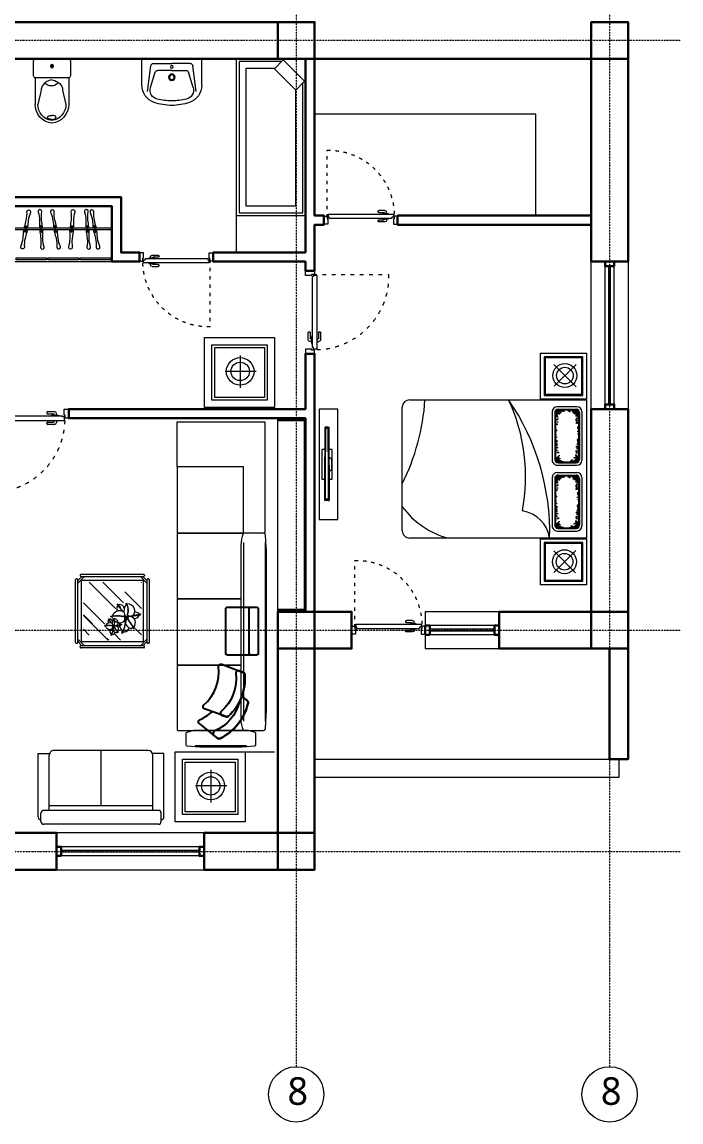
# Model space of a CAD drawing. Header units: millimetres. Extents: x 220309 to 250673, y 235861 to 255830.
# Drawn here: x 243524 to 250673, y 235861 to 247798 of the extents above; entities that cross this region are included whole.
import ezdxf
from ezdxf.enums import TextEntityAlignment as Align

# ---------------------------------------------------------------- set-up
doc = ezdxf.new("R2010")
doc.units = ezdxf.units.MM
doc.linetypes.add('ACAD_ISO03W100', pattern=[30, 12, -18])
doc.linetypes.add('DASHDOTX2', pattern=[2, 1, -0.5, 0, -0.5])
for name, color, linetype, lineweight in [('Axes', 40, 'DASHDOTX2', 9), ('Balcony', 7, 'Continuous', 40), ('Door', 59, 'Continuous', 9), ('furniture', 46, 'Continuous', 9), ('Line', 7, 'Continuous', 9), ('Profile', 4, 'Continuous', 15), ('Wall', 5, 'Continuous', 30), ('WC', 123, 'Continuous', 9), ('winows', 4, 'Continuous', 18)]:
    doc.layers.add(name, color=color, linetype=linetype, lineweight=lineweight)
doc.layers.add('pillow', color=250, linetype='Continuous')
doc.styles.add('DIM_FONT', font='SIMPLEX', dxfattribs={"width": 0.8})
doc.styles.add('Standard 1', font='segoeuil.ttf')
pattern_1 = [(322.5, (57293.257, -2899.04), (-1.126233, -34.448923), [0, -27.175481, 0, -30.39363, 0, -29.052734]), (352.5, (57293.257, -2899.04), (31.64114, -50.456037), [0, -14.660457, 0, -24.49369, 0, -9.386268]), (32.5, (57271.266, -2899.04), (55.676515, -0.101176), [0, -8.939303, 0, -32.18149, 0, -42.014724]), (42.5, (57271.266, -2899.04), (53.745352, -15.691615), [0, -4.469651, 0, -21.096755, 0, -24.136118])]
pattern_2 = [(322.5, (58008.435, -2899.04), (-1.126233, -34.448923), [0, -27.175481, 0, -30.39363, 0, -29.052734]), (352.5, (58008.435, -2899.04), (31.64114, -50.456037), [0, -14.660457, 0, -24.49369, 0, -9.386268]), (32.5, (57986.444, -2899.04), (55.676515, -0.101176), [0, -8.939303, 0, -32.18149, 0, -42.014724]), (42.5, (57986.444, -2899.04), (53.745352, -15.691615), [0, -4.469651, 0, -21.096755, 0, -24.136118])]

# ---------------------------------------------------------------- blocks, each defined once
blk = doc.blocks.new('q1')
at = {"layer": 'Door', "lineweight": 9}
for p, q in [((-45, 65), (-757, 65)), ((-757, 65), (-757, 32)), ((-757, 32), (-739, 32)), ((-739, 32), (-739, 20)), ((-54, 20), (-739, 20)), ((-700, 65), (-700, 70)), ((-700, 70), (-635, 70)), ((-700, 14), (-700, 20)), ((-635, 14), (-700, 14)), ((-681, 70), (-681, 86)), ((-681, 14), (-681, -1)), ((-663, 104), (-597, 104)), ((-660, 74), (-660, 70)), ((-660, 11), (-660, 14)), ((-597, 82), (-651, 82)), ((-597, 2), (-651, 2)), ((-635, 70), (-635, 65)), ((-635, 20), (-635, 14)), ((-588, 95), (-588, 91)), ((-45, 34), (-54, 34)), ((-54, 34), (-54, 20)), ((-45, 65), (-45, 34)), ((-663, -19), (-597, -19)), ((-588, -10), (-588, -6))]:
    blk.add_line(p, q, dxfattribs=at)
at = {"layer": 'Door', "linetype": 'ACAD_ISO03W100', "lineweight": 9, "ltscale": 3}
blk.add_lwpolyline([(-36, 29), (-36, 758)], dxfattribs=at)
at = {"layer": 'Door', "lineweight": 9}
for points in [[(-800, 44), (-764, 44), (-764, 14), (-756, 14), (-756, -44), (-800, -44)], [(0, 44), (-36, 44), (-36, 14), (-44, 14), (-44, -44), (0, -44)]]:
    blk.add_lwpolyline(points, close=True, dxfattribs=at)
at = {"layer": 'Door', "linetype": 'ACAD_ISO03W100', "lineweight": 9, "ltscale": 3}
blk.add_arc((-53, 47), 711, 88.5671, 180.2072, dxfattribs=at)
at = {"layer": 'Door', "lineweight": 9}
for centre, radius, start, end in [((-663, 86), 17.8, 90, 180), ((-651, 74), 8.89, 90, 180), ((-651, 11), 8.89, 180, 270), ((-597, 95), 8.89, 0, 90), ((-597, 91), 8.89, 270, 0), ((-597, -6), 8.89, 0, 90), ((-663, -1), 17.8, 180, 270), ((-597, -10), 8.89, 270, 0)]:
    blk.add_arc(centre, radius, start, end, dxfattribs=at)
blk = doc.blocks.new('table06')
at = {"layer": 'WC'}
for p, q in [((2216060, -738297), (2216060, -738585)), ((2216424, -738297), (2216424, -738585)), ((2216126, -738430), (2216090, -738585)), ((2216358, -738430), (2216394, -738585))]:
    blk.add_line(p, q, dxfattribs=at)
blk.add_lwpolyline([(2216419, -738091), (2216065, -738091, 0.414214), (2216042, -738114), (2216042, -738274, 0.414214), (2216065, -738297), (2216419, -738297, 0.414214), (2216442, -738274), (2216442, -738114, 0.414214)], format="xyb", close=True, dxfattribs=at)
for points in [[(2216242, -738320, 0.046371), (2216211, -738327, 0.088923), (2216167, -738351, 0.104957), (2216136, -738389, 0.120011), (2216126, -738430, 0.120011)], [(2216242, -738320, -0.046371), (2216274, -738327, -0.088923), (2216318, -738351, -0.104957), (2216348, -738389, -0.120011), (2216358, -738430, -0.120011)], [(2216244, -738749, -0.049911), (2216225, -738747, -0.063732), (2216211, -738743, -0.103622), (2216200, -738734, -0.177768), (2216198, -738727, -0.177768), (2216200, -738719, -0.103622), (2216211, -738711, -0.063732), (2216225, -738706, -0.049911), (2216244, -738704, -0.049911)], [(2216244, -738749, 0.049911), (2216262, -738747, 0.063732), (2216276, -738743, 0.103622), (2216287, -738734, 0.177768), (2216290, -738727, 0.177768), (2216287, -738719, 0.103622), (2216276, -738711, 0.063732), (2216262, -738706, 0.049911), (2216244, -738704, 0.049911)]]:
    blk.add_lwpolyline(points, format="xyb", dxfattribs=at)
for radius in [17.2, 5.75]:
    blk.add_circle((2216242, -738171), radius, dxfattribs=at)
for centre, radius, start, end in [((2216246, -738297), 87.7, 218.0102, 270.9041), ((2216249, -738297), 87.7, 269.0959, 321.9898), ((2216267, -738585), 207, 180, 263.1637), ((2216267, -738585), 177, 180, 261.9966), ((2216218, -738585), 177, 278.0034, 0), ((2216218, -738585), 207, 276.8363, 0)]:
    blk.add_arc(centre, radius, start, end, dxfattribs=at)
blk = doc.blocks.new('1155')
for p, q in [((0, 0), (325, 0)), ((0, -284), (0, 0)), ((650, 0), (325, 0)), ((650, -284), (650, 0)), ((62, -355), (97, -76)), ((127, -50), (325, -50)), ((523, -50), (325, -50)), ((588, -355), (553, -76)), ((94, -311), (144, -146)), ((325, -125), (172, -125)), ((325, -125), (478, -125)), ((556, -311), (506, -146))]:
    blk.add_line(p, q)
for centre, radius in [((325, -87), 13.6), ((325, -200), 35), ((325, -200), 25)]:
    blk.add_circle(centre, radius)
for centre, radius, start, end in [((127, -80), 30, 90, 172.9621), ((523, -80), 30, 7.0379, 90), ((172, -155), 30, 90, 163.1416), ((478, -155), 30, 16.8584, 90), ((200, -284), 200, 180, 250.6961), ((189, -340), 100, 163.1416, 256.9518), ((461, -340), 100, 283.0482, 16.8584), ((450, -284), 200, 289.3039, 0), ((325, 73), 578, 250.6961, 270), ((325, 245), 700, 256.9518, 270), ((325, 245), 700, 270, 283.0482), ((325, 73), 578, 270, 289.3039)]:
    blk.add_arc(centre, radius, start, end)
blk = doc.blocks.new('v1')
at = {"layer": 'WC'}
for points in [[(487, 514), (487, -1186), (-263, -1186), (-263, 514), (487, 514)], [(228, -1156), (-233, -1156), (-233, 484), (457, 484), (457, -924)], [(153, -1081), (-158, -1081), (-158, 409), (382, 409), (382, -849)]]:
    blk.add_lwpolyline(points, dxfattribs=at)
blk.add_lwpolyline([(246, -1174), (476, -943), (381, -848), (150, -1078)], close=True, dxfattribs=at)
blk = doc.blocks.new('1159')
at = {"layer": 'furniture', "ltscale": 600}
for p, q in [((236, 0), (236, 1400)), ((256, 0), (256, 1400))]:
    blk.add_line(p, q, dxfattribs=at)
at = {"layer": 'furniture'}
blk.add_lwpolyline([(0, 1400), (600, 1400), (600, 0), (0, 0)], close=True, dxfattribs=at)
at = {"layer": 'furniture', "ltscale": 600}
for points in [[(560, 1060), (580, 1060), (580, 1390), (560, 1390), (560, 1060)], [(560, 710), (580, 710), (580, 1040), (560, 1040), (560, 710)], [(560, 360), (580, 360), (580, 690), (560, 690), (560, 360)], [(560, 10), (580, 10), (580, 340), (560, 340), (560, 10)]]:
    blk.add_lwpolyline(points, dxfattribs=at)
for points in [[(235, 1249, -0.014179), (222, 1251, 0.01846), (151, 1262, 0.068771), (59, 1260, -1.261193), (62, 1299, 0.068771), (153, 1284, 0.01846), (224, 1285, -0.011456), (235, 1285, 0.01846)], [(235, 1249, -0.014179), (222, 1251, 0.01846), (151, 1262, 0.068771), (59, 1260, -1.261193), (62, 1299, 0.068771), (153, 1284, 0.01846), (224, 1285, -0.011456), (235, 1285, 0.01846)], [(257, 1284, -0.023935), (279, 1281, 0.01846), (350, 1270, 0.068771), (442, 1272, -1.261193), (439, 1233, -0.077736)], [(257, 1284, -0.023935), (279, 1281, 0.01846), (350, 1270, 0.068771), (442, 1272, -1.261193), (439, 1233, -0.077736)], [(439, 1233, 0.068771), (348, 1248, 0.01846), (277, 1247, -0.021151), (257, 1247, 0.01846)], [(439, 1233, 0.068771), (348, 1248, 0.01846), (277, 1247, -0.021151), (257, 1247, 0.01846)], [(235, 1118, -0.01575), (221, 1122, 0.01846), (152, 1140, 0.068771), (60, 1148, -1.261193), (66, 1186, 0.068771), (156, 1162, 0.01846), (227, 1155, -0.008901), (235, 1154, 0.01846)], [(235, 1118, -0.01575), (221, 1122, 0.01846), (152, 1140, 0.068771), (60, 1148, -1.261193), (66, 1186, 0.068771), (156, 1162, 0.01846), (227, 1155, -0.008901), (235, 1154, 0.01846)], [(257, 1151, -0.026281), (281, 1146, 0.01846), (350, 1127, 0.068771), (442, 1120, -1.261193), (435, 1081, -0.077736)], [(257, 1151, -0.026281), (281, 1146, 0.01846), (350, 1127, 0.068771), (442, 1120, -1.261193), (435, 1081, -0.077736)], [(435, 1081, 0.068771), (346, 1106, 0.01846), (275, 1112, -0.019266), (257, 1114, 0.01846)], [(435, 1081, 0.068771), (346, 1106, 0.01846), (275, 1112, -0.019266), (257, 1114, 0.01846)], [(257, 918, 0.026281), (281, 923, -0.01846), (350, 942, -0.068771), (442, 949, 1.261193), (435, 988, 0.077736)], [(257, 918, 0.026281), (281, 923, -0.01846), (350, 942, -0.068771), (442, 949, 1.261193), (435, 988, 0.077736)], [(435, 988, -0.068771), (346, 963, -0.01846), (275, 957, 0.019266), (257, 955, -0.01846)], [(435, 988, -0.068771), (346, 963, -0.01846), (275, 957, 0.019266), (257, 955, -0.01846)], [(235, 951, 0.01575), (221, 947, -0.01846), (152, 929, -0.068771), (60, 921, 1.261193), (66, 883, -0.068771), (156, 907, -0.01846), (227, 914, 0.008901), (235, 915, -0.01846)], [(235, 951, 0.01575), (221, 947, -0.01846), (152, 929, -0.068771), (60, 921, 1.261193), (66, 883, -0.068771), (156, 907, -0.01846), (227, 914, 0.008901), (235, 915, -0.01846)], [(235, 749, -0.014179), (222, 752, 0.01846), (151, 762, 0.068771), (59, 760, -1.261193), (62, 799, 0.068771), (153, 784, 0.01846), (224, 785, -0.011456), (235, 785, 0.01846)], [(235, 749, -0.014179), (222, 752, 0.01846), (151, 762, 0.068771), (59, 760, -1.261193), (62, 799, 0.068771), (153, 784, 0.01846), (224, 785, -0.011456), (235, 785, 0.01846)], [(257, 784, -0.023935), (279, 781, 0.01846), (350, 771, 0.068771), (442, 773, -1.261193), (439, 734, -0.077736)], [(257, 784, -0.023935), (279, 781, 0.01846), (350, 771, 0.068771), (442, 773, -1.261193), (439, 734, -0.077736)], [(439, 734, 0.068771), (348, 749, 0.01846), (277, 748, -0.021151), (257, 748, 0.01846)], [(439, 734, 0.068771), (348, 749, 0.01846), (277, 748, -0.021151), (257, 748, 0.01846)], [(235, 596, -0.01575), (221, 599, 0.01846), (152, 617, 0.068771), (60, 625, -1.261193), (66, 664, 0.068771), (156, 639, 0.01846), (227, 632, -0.008901), (235, 632, 0.01846)], [(235, 596, -0.01575), (221, 599, 0.01846), (152, 617, 0.068771), (60, 625, -1.261193), (66, 664, 0.068771), (156, 639, 0.01846), (227, 632, -0.008901), (235, 632, 0.01846)], [(257, 629, -0.026281), (281, 623, 0.01846), (350, 605, 0.068771), (442, 597, -1.261193), (435, 559, -0.077736)], [(257, 629, -0.026281), (281, 623, 0.01846), (350, 605, 0.068771), (442, 597, -1.261193), (435, 559, -0.077736)], [(435, 559, 0.068771), (346, 583, 0.01846), (275, 590, -0.019266), (257, 592, 0.01846)], [(435, 559, 0.068771), (346, 583, 0.01846), (275, 590, -0.019266), (257, 592, 0.01846)], [(235, 452, 0.014179), (222, 450, -0.01846), (151, 439, -0.068771), (59, 441, 1.261193), (62, 402, -0.068771), (153, 417, -0.01846), (224, 416, 0.011456), (235, 416, -0.01846)], [(235, 452, 0.014179), (222, 450, -0.01846), (151, 439, -0.068771), (59, 441, 1.261193), (62, 402, -0.068771), (153, 417, -0.01846), (224, 416, 0.011456), (235, 416, -0.01846)], [(257, 417, 0.023935), (279, 420, -0.01846), (350, 431, -0.068771), (442, 429, 1.261193), (439, 468, 0.077736)], [(257, 417, 0.023935), (279, 420, -0.01846), (350, 431, -0.068771), (442, 429, 1.261193), (439, 468, 0.077736)], [(439, 468, -0.068771), (348, 453, -0.01846), (277, 454, 0.021151), (257, 454, -0.01846)], [(439, 468, -0.068771), (348, 453, -0.01846), (277, 454, 0.021151), (257, 454, -0.01846)], [(235, 246, -0.014179), (222, 249, 0.01846), (151, 259, 0.068771), (59, 257, -1.261193), (62, 296, 0.068771), (153, 281, 0.01846), (224, 282, -0.011456), (235, 282, 0.01846)], [(235, 246, -0.014179), (222, 249, 0.01846), (151, 259, 0.068771), (59, 257, -1.261193), (62, 296, 0.068771), (153, 281, 0.01846), (224, 282, -0.011456), (235, 282, 0.01846)], [(257, 281, -0.023935), (279, 278, 0.01846), (350, 268, 0.068771), (442, 270, -1.261193), (439, 231, -0.077736)], [(257, 281, -0.023935), (279, 278, 0.01846), (350, 268, 0.068771), (442, 270, -1.261193), (439, 231, -0.077736)], [(439, 231, 0.068771), (348, 246, 0.01846), (277, 245, -0.021151), (257, 245, 0.01846)], [(439, 231, 0.068771), (348, 246, 0.01846), (277, 245, -0.021151), (257, 245, 0.01846)], [(235, 168, -0.01575), (221, 171, 0.01846), (152, 189, 0.068771), (60, 197, -1.261193), (66, 236, 0.068771), (156, 211, 0.01846), (227, 205, -0.008901), (235, 204, 0.01846)], [(235, 168, -0.01575), (221, 171, 0.01846), (152, 189, 0.068771), (60, 197, -1.261193), (66, 236, 0.068771), (156, 211, 0.01846), (227, 205, -0.008901), (235, 204, 0.01846)], [(257, 201, -0.026281), (281, 195, 0.01846), (350, 177, 0.068771), (442, 169, -1.261193), (435, 131, -0.077736)], [(257, 201, -0.026281), (281, 195, 0.01846), (350, 177, 0.068771), (442, 169, -1.261193), (435, 131, -0.077736)], [(435, 131, 0.068771), (346, 155, 0.01846), (275, 162, -0.019266), (257, 164, 0.01846)], [(435, 131, 0.068771), (346, 155, 0.01846), (275, 162, -0.019266), (257, 164, 0.01846)]]:
    blk.add_lwpolyline(points, format="xyb", dxfattribs=at)
for points in [[(281, 1261), (210, 1266), (211, 1272), (282, 1267)], [(281, 1261), (210, 1266), (211, 1272), (282, 1267)], [(281, 1125), (211, 1137), (212, 1144), (282, 1131)], [(281, 1125), (211, 1137), (212, 1144), (282, 1131)], [(281, 944), (211, 931), (212, 925), (282, 937)], [(281, 944), (211, 931), (212, 925), (282, 937)], [(281, 761), (210, 766), (211, 772), (282, 767)], [(281, 761), (210, 766), (211, 772), (282, 767)], [(281, 603), (211, 615), (212, 621), (282, 609)], [(281, 603), (211, 615), (212, 621), (282, 609)], [(281, 440), (210, 435), (211, 429), (282, 434)], [(281, 440), (210, 435), (211, 429), (282, 434)], [(281, 258), (210, 263), (211, 269), (282, 265)], [(281, 258), (210, 263), (211, 269), (282, 265)], [(281, 175), (211, 187), (212, 193), (282, 181)], [(281, 175), (211, 187), (212, 193), (282, 181)]]:
    blk.add_lwpolyline(points, close=True, dxfattribs=at)
blk = doc.blocks.new('1150')
h = blk.add_hatch()
h.set_pattern_fill('AR-SAND', color=0, scale=19.070513, angle=270, style=0)
h.set_pattern_definition(pattern_1)
edge = h.paths.add_edge_path()
edge.add_line((625, 793), (653, 814))
edge.add_line((653, 814), (674, 858))
edge.add_line((674, 858), (674, 793))
edge.add_line((674, 793), (673, 791))
edge.add_line((673, 791), (645, 770))
edge.add_line((645, 770), (564, 755))
edge.add_line((564, 755), (508, 747))
edge.add_line((508, 747), (331, 747))
edge.add_line((331, 747), (544, 778))
edge.add_line((544, 778), (625, 793))
h.paths.add_polyline_path([(616, 955), (536, 970), (394, 991), (437, 997), (543, 997), (553, 995), (634, 980), (662, 959), (674, 935), (674, 873), (644, 934)])
h.paths.add_polyline_path([(351, 997), (394, 991), (258, 971), (177, 956), (150, 935), (111, 856), (111, 925), (128, 959), (155, 980), (236, 995), (246, 997)])
h = blk.add_hatch()
h.set_pattern_fill('AR-SAND,_O', color=0, scale=9.535256, angle=360)
h.set_pattern_definition([(232.5, (57293.257, -2899.04), (-17.2244613, 0.5631167), [0, -13.5877404, 0, -15.196815, 0, -14.5263672]), (262.5, (57293.257, -2899.04), (-25.2280185, -15.82057), [0, -7.3302284, 0, -12.246845, 0, -4.693134]), (302.5, (57293.257, -2888.045), (-0.050588, -27.8382573), [0, -4.4696514, 0, -16.0907452, 0, -21.0073618]), (312.5, (57293.257, -2888.045), (-7.845808, -26.872676), [0, -2.2348257, 0, -10.5483774, 0, -12.068059])])
edge = h.paths.add_edge_path()
edge.add_line((111, 917), (111, 970))
edge.add_ellipse((138, 970), major_axis=(-19, -19), ratio=1, start_angle=225, end_angle=315, ccw=False)
edge.add_line((138, 997), (204, 997))
edge.add_line((204, 997), (157, 973))
edge.add_line((157, 973), (111, 917))
edge = h.paths.add_edge_path()
edge.add_line((147, 773), (199, 747))
edge.add_line((199, 747), (138, 747))
edge.add_ellipse((138, 773), major_axis=(-19, -19), ratio=1, start_angle=315, end_angle=405, ccw=False)
edge.add_line((111, 773), (111, 817))
edge.add_line((111, 817), (147, 773))
edge = h.paths.add_edge_path()
edge.add_line((647, 747), (605, 747))
edge.add_line((605, 747), (633, 761))
edge.add_line((633, 761), (674, 811))
edge.add_line((674, 811), (674, 773))
edge.add_ellipse((647, 773), major_axis=(19, -19), ratio=1, start_angle=-45, end_angle=45, ccw=False)
edge = h.paths.add_edge_path()
edge.add_line((674, 970), (674, 923))
edge.add_line((674, 923), (633, 973))
edge.add_line((633, 973), (586, 997))
edge.add_line((586, 997), (647, 997))
edge.add_ellipse((647, 970), major_axis=(-19, -19), ratio=1, start_angle=135, end_angle=225, ccw=False)
h = blk.add_hatch()
h.set_pattern_fill('AR-SAND', color=0, scale=19.070513, angle=270, style=0)
h.set_pattern_definition(pattern_2)
h.paths.add_polyline_path([(1340, 793), (1368, 814), (1389, 858), (1389, 793), (1388, 791), (1361, 770), (1280, 755), (1223, 747), (1046, 747), (1259, 778)])
h.paths.add_polyline_path([(1332, 955), (1251, 970), (1109, 991), (1152, 997), (1258, 997), (1269, 995), (1350, 980), (1377, 959), (1389, 935), (1389, 873), (1359, 934)])
h.paths.add_polyline_path([(1066, 997), (1109, 991), (974, 971), (893, 956), (865, 935), (826, 856), (826, 925), (843, 959), (870, 980), (951, 995), (962, 997)])
h = blk.add_hatch()
h.set_pattern_fill('AR-SAND,_O', color=0, scale=9.535256, angle=360)
h.set_pattern_definition([(232.5, (58008.435, -2899.04), (-17.2244613, 0.5631167), [0, -13.5877404, 0, -15.196815, 0, -14.5263672]), (262.5, (58008.435, -2899.04), (-25.2280185, -15.82057), [0, -7.3302284, 0, -12.246845, 0, -4.693134]), (302.5, (58008.435, -2888.045), (-0.050588, -27.8382573), [0, -4.4696514, 0, -16.0907452, 0, -21.0073618]), (312.5, (58008.435, -2888.045), (-7.845808, -26.872676), [0, -2.2348257, 0, -10.5483774, 0, -12.068059])])
edge = h.paths.add_edge_path()
edge.add_line((826, 917), (826, 970))
edge.add_ellipse((853, 970), major_axis=(-19, -19), ratio=1, start_angle=225, end_angle=315, ccw=False)
edge.add_line((853, 997), (919, 997))
edge.add_line((919, 997), (872, 973))
edge.add_line((872, 973), (826, 917))
edge = h.paths.add_edge_path()
edge.add_line((862, 773), (914, 747))
edge.add_line((914, 747), (853, 747))
edge.add_ellipse((853, 773), major_axis=(-19, -19), ratio=1, start_angle=315, end_angle=405, ccw=False)
edge.add_line((826, 773), (826, 817))
edge.add_line((826, 817), (862, 773))
edge = h.paths.add_edge_path()
edge.add_line((1362, 747), (1320, 747))
edge.add_line((1320, 747), (1348, 761))
edge.add_line((1348, 761), (1389, 811))
edge.add_line((1389, 811), (1389, 773))
edge.add_ellipse((1362, 773), major_axis=(19, -19), ratio=1, start_angle=-45, end_angle=45, ccw=False)
edge = h.paths.add_edge_path()
edge.add_line((1389, 970), (1389, 923))
edge.add_line((1389, 923), (1348, 973))
edge.add_line((1348, 973), (1301, 997))
edge.add_line((1301, 997), (1362, 997))
edge.add_ellipse((1362, 970), major_axis=(-19, -19), ratio=1, start_angle=135, end_angle=225, ccw=False)
h = blk.add_hatch()
h.set_pattern_fill('AR-SAND', color=0, scale=19.070513, angle=270, style=0)
h.set_pattern_definition(pattern_1)
edge = h.paths.add_edge_path()
edge.add_line((249, 771), (413, 747))
edge.add_line((413, 747), (257, 747))
edge.add_line((257, 747), (233, 750))
edge.add_line((233, 750), (152, 765))
edge.add_line((152, 765), (124, 786))
edge.add_line((124, 786), (111, 814))
edge.add_line((111, 814), (111, 866))
edge.add_line((111, 866), (140, 807))
edge.add_line((140, 807), (168, 785))
edge.add_line((168, 785), (249, 771))
h = blk.add_hatch()
h.set_pattern_fill('AR-SAND', color=0, scale=19.070513, angle=270, style=0)
h.set_pattern_definition(pattern_2)
edge = h.paths.add_edge_path()
edge.add_line((964, 771), (1128, 747))
edge.add_line((1128, 747), (972, 747))
edge.add_line((972, 747), (948, 750))
edge.add_line((948, 750), (867, 765))
edge.add_line((867, 765), (840, 786))
edge.add_line((840, 786), (826, 814))
edge.add_line((826, 814), (826, 866))
edge.add_line((826, 866), (855, 807))
edge.add_line((855, 807), (883, 785))
edge.add_line((883, 785), (964, 771))
at = {"color": 0}
for p, q in [((-506, 1083), (-5, 1083)), ((-506, 582), (-506, 1083)), ((-5, 1083), (-5, 582)), ((1, 1083), (1501, 1083)), ((1, -837), (1, 1083)), ((1501, 1083), (1501, -837)), ((1509, 582), (1509, 1083)), ((1509, 1083), (2010, 1083)), ((2010, 1083), (2010, 582)), ((-45, 1043), (-466, 1043)), ((-466, 1043), (-466, 622)), ((-55, 1033), (-456, 1033)), ((-456, 1033), (-456, 632)), ((-146, 732), (-384, 970)), ((-143, 967), (-381, 729)), ((-140, 970), (-377, 732)), ((-377, 732), (-140, 970)), ((-55, 1033), (-55, 632)), ((-55, 632), (-55, 1033)), ((-45, 622), (-45, 1043)), ((75, 764), (75, 979)), ((102, 773), (102, 970)), ((111, 773), (111, 970)), ((129, 1033), (656, 1033)), ((138, 1006), (647, 1006)), ((138, 997), (647, 997)), ((674, 773), (674, 970)), ((683, 773), (683, 970)), ((710, 764), (710, 979)), ((790, 764), (790, 979)), ((817, 773), (817, 970)), ((826, 773), (826, 970)), ((844, 1033), (1371, 1033)), ((853, 1006), (1362, 1006)), ((853, 997), (1362, 997)), ((1389, 773), (1389, 970)), ((1398, 773), (1398, 970)), ((1425, 764), (1425, 979)), ((1970, 1043), (1550, 1043)), ((1550, 1043), (1550, 622)), ((1560, 1033), (1960, 1033)), ((1960, 1033), (1560, 1033)), ((1560, 1033), (1560, 632)), ((1874, 729), (1637, 966)), ((1874, 729), (1637, 966)), ((1877, 963), (1640, 726)), ((1877, 963), (1640, 726)), ((1960, 1033), (1960, 632)), ((1960, 632), (1960, 1033)), ((1970, 622), (1970, 1043)), ((138, 747), (647, 747)), ((138, 738), (647, 738)), ((853, 747), (1362, 747)), ((853, 738), (1362, 738)), ((1426, 753), (1424, 754)), ((-466, 622), (-45, 622)), ((-55, 632), (-456, 632)), ((-456, 632), (-55, 632)), ((129, 711), (656, 711)), ((844, 711), (1371, 711)), ((1550, 622), (1970, 622)), ((1960, 632), (1560, 632)), ((1560, 632), (1960, 632)), ((-5, 582), (-506, 582)), ((2010, 582), (1509, 582)), ((-1, -790), (-1, -790)), ((1323, -755), (1323, -755)), ((1422, -917), (80, -917)), ((1476, -897), (1476, -897))]:
    blk.add_line(p, q, dxfattribs=at)
for centre, radius in [((-262, 848), 130), ((1758, 844), 130), ((-262, 848), 90.1), ((1758, 844), 90.1)]:
    blk.add_circle(centre, radius, dxfattribs=at)
for centre, radius, start, end in [((129, 979), 53.6, 90, 180), ((138, 970), 35.8, 90, 180), ((138, 970), 26.8, 90, 180), ((647, 970), 35.8, 0, 90), ((647, 970), 26.8, 0, 90), ((656, 979), 53.6, 0, 90), ((844, 979), 53.6, 90, 180), ((853, 970), 35.8, 90, 180), ((853, 970), 26.8, 90, 180), ((1362, 970), 35.8, 0, 90), ((1362, 970), 26.8, 0, 90), ((1371, 979), 53.6, 0, 90), ((129, 764), 53.6, 180, 270), ((138, 773), 35.8, 180, 270), ((138, 773), 26.8, 180, 270), ((647, 773), 35.8, 270, 0), ((647, 773), 26.8, 270, 0), ((656, 764), 53.6, 270, 0), ((844, 764), 53.6, 180, 270), ((853, 773), 35.8, 180, 270), ((853, 773), 26.8, 180, 270), ((1362, 773), 35.8, 270, 0), ((1362, 773), 26.8, 270, 0), ((1371, 764), 53.6, 270, 0), ((1438, -1857), 2540, 88.5512, 124.4879), ((1552, 337), 349, 98.1587, 171.7729), ((837, -1567), 1989, 79.2916, 114.8966), ((595, -164), 943, 306.9313, 344.3866), ((-155, -3056), 2391, 63.4727, 86.2716), ((81, -837), 80.1, 180, 270), ((1421, -837), 80.1, 270, 0)]:
    blk.add_arc(centre, radius, start, end, dxfattribs=at)
blk = doc.blocks.new('1156')
at = {"color": 0}
for p, q in [((196, 609), (196, 989)), ((208, 994), (200, 994)), ((204, 363), (204, 989)), ((208, 994), (240, 994)), ((209, 978), (235, 978)), ((209, 455), (209, 978)), ((235, 978), (235, 455)), ((245, 989), (245, 519)), ((245, 202), (245, 761)), ((170, 600), (170, 600)), ((196, 671), (196, 202)), ((204, 475), (204, 202)), ((209, 463), (209, 213)), ((235, 213), (235, 463)), ((208, 198), (200, 198)), ((208, 198), (240, 198)), ((209, 213), (235, 213))]:
    blk.add_line(p, q, dxfattribs=at)
blk.add_lwpolyline([(104, 0), (304, 0), (304, 1200), (104, 1200)], close=True, dxfattribs=at)
at = {"color": 0, "flags": 128}
for points in [[(196, 761), (163, 761), (163, 600), (163, 439), (196, 439)], [(245, 439), (275, 439), (275, 600), (275, 761), (245, 761)], [(196, 529), (180, 529), (170, 559), (170, 641), (180, 671), (196, 671)]]:
    blk.add_lwpolyline(points, dxfattribs=at)
at = {"color": 0}
for centre, start, end in [((200, 989), 90, 180), ((208, 989), 90, 180), ((240, 989), 0.0003, 90), ((200, 202), 180, 270), ((208, 202), 180, 270), ((240, 202), 270, 359.9997)]:
    blk.add_arc(centre, 4.4, start, end, dxfattribs=at)
blk = doc.blocks.new('pillow 3')
at = {"color": 0, "elevation": 0}
for points in [[(306, -274, 0.236738), (-12, -547, -0.479426), (-59, -550), (-89, -512, -0.307946), (-91, -484, -0.233014), (293, -181, -0.307945), (320, -190), (349, -228, -0.264583), (353, -253, -0.264583)], [(365, -248), (320, -190, 0.307945), (293, -181, 0.233014), (-91, -484, 0.307946), (-89, -512), (69, -709, 0.537171), (111, -706, -0.087514), (198, -570, -0.087514)]]:
    blk.add_lwpolyline(points, format="xyb", dxfattribs=at)
for points in [[(602, -216, -0.307945), (625, -232), (642, -278, -0.536806), (618, -312, 0.252086), (198, -475, -0.536805), (157, -466), (145, -421, -0.307946), (151, -393, -0.235257)], [(625, -232, 0.307945), (602, -216, 0.235257), (151, -393, 0.307946), (145, -421), (229, -654, 0.537171), (269, -663, -0.252826), (689, -500, 0.537172), (713, -466)]]:
    blk.add_lwpolyline(points, format="xyb", close=True, dxfattribs=at)
blk = doc.blocks.new('pillow 2')
at = {"color": 0}
for points in [[(248, -173, 0.414214), (268, -152), (268, -95, 0.414214), (248, -75), (-231, -75, 0.414214), (-252, -95), (-252, -152, 0.414214), (-231, -173)], [(248, -428, 0.414214), (268, -408), (268, -95, 0.414214), (248, -75), (-231, -75, 0.414214), (-252, -95), (-252, -408, 0.414214), (-231, -428)]]:
    blk.add_lwpolyline(points, format="xyb", close=True, dxfattribs=at)
blk = doc.blocks.new('sofa 2_top_dwgmodels.com')
at = {"color": 0}
for p, q in [((1310, 6), (3250, 5)), ((1310, -230), (3250, -230)), ((2020, -230), (3250, -230)), ((3515, -754), (3515, -196))]:
    blk.add_line(p, q, dxfattribs=at)
blk.add_lwpolyline([(0, -950), (0, 0), (1210, 0), (1210, -230), (490, -230), (490, -950)], close=True, dxfattribs=at)
for points in [[(1361, 17), (1229, 7, 0.392813), (1210, -13), (1210, -127), (1210, -187), (1210, -224, 0.306407), (1215, -232, 0.103056), (1339, -258), (3227, -259, 0.103944), (3345, -234, 0.297462), (3350, -227), (3350, -13, 0.395549), (3331, 7), (3258, 11), (3191, 16), (3168, 17, 0.016229), (3089, 20), (1444, 20, 0.017209), (1361, 17)], [(502, -950), (1198, -950, 0.414214), (1210, -938), (1210, -242, 0.414214), (1198, -230), (502, -230, 0.414214), (490, -242), (490, -938, 0.414214)]]:
    blk.add_lwpolyline(points, format="xyb", close=True, dxfattribs=at)
for points in [[(3506, -96), (3380, -96, 0.334862), (3371, -104), (3350, -176), (3350, -774), (3371, -846, 0.334862), (3380, -854), (3506, -854, 0.394556), (3516, -845), (3529, -707), (3529, -244), (3516, -106, 0.387425), (3506, -96, 537.882531)], [(1215, -232, 0.250914), (1210, -242), (1210, -938, 0.414214), (1222, -950), (1908, -950, 0.414214), (1920, -938), (1920, -258)], [(2640, -259), (2640, -938, 0.414214), (2652, -950), (3338, -950, 0.414214), (3350, -938), (3350, -242, 0.198091), (3347, -234, 0.198091)], [(1920, -258), (1920, -938, 0.414214), (1932, -950), (2628, -950, 0.414214), (2640, -938), (2640, -259)]]:
    blk.add_lwpolyline(points, format="xyb", dxfattribs=at)
at = {"layer": 'pillow', "color": 0, "xscale": -1}
for name, p in [('pillow 2', (2280, 5)), ('pillow 3', (3345, 0))]:
    blk.add_blockref(name, p, dxfattribs=at)
blk = doc.blocks.new('sofa 2x')
at = {"lineweight": 9}
for p, q in [((-622, 0), (622, 0)), ((-682, -79), (-682, -767)), ((-652, -30), (-652, -120)), ((652, -30), (652, -120)), ((682, -79), (682, -767)), ((-622, -150), (622, -150)), ((-562, -150), (-562, -750)), ((-562, -200), (562, -200)), ((-2, -200), (-2, -800)), ((562, -150), (562, -750)), ((-682, -767), (-559, -767)), ((-512, -800), (512, -800)), ((682, -767), (559, -767))]:
    blk.add_line(p, q, dxfattribs=at)
for centre, radius, start, end in [((622, -30), 30, 0, 90), ((-652, -78), 30, 91.3932, 182.6198), ((-622, -30), 30, 90, 180), ((652, -78), 30, 357.3802, 88.6068), ((-622, -120), 30, 180, 270), ((622, -120), 30, 270, 0), ((-512, -750), 50, 180, 270), ((512, -750), 50, 270, 0)]:
    blk.add_arc(centre, radius, start, end, dxfattribs=at)
blk = doc.blocks.new('table044')
at = {"lineweight": 9}
h = blk.add_hatch(dxfattribs=at)
h.set_pattern_fill('AR-RROOF', color=0, scale=300, angle=-45, style=0)
h.set_pattern_definition([(135, (-12013604, 1621491.27), (-254.558441, 678.82251), [4500, -600, 1500, -300]), (135, (-12013780.07, 1621879.47), (494.26764, 70.003571), [900, -99, 1800, -225]), (135, (-12013529.75, 1621777.65), (-960.9581156, 1245.2150417), [2400, -420, 1200, -300])])
h.paths.add_polyline_path([(715, -315), (85, -315), (85, 315), (715, 315)])
edge = h.paths.add_edge_path(flags=16)
edge.add_line((140, 139), (152, 107))
edge.add_line((152, 107), (160, 89))
edge.add_line((160, 89), (140, 83))
edge.add_line((140, 83), (122, 68))
edge.add_line((122, 68), (107, 52))
edge.add_line((107, 52), (95, 48))
edge.add_line((95, 48), (89, 44))
edge.add_line((89, 44), (87, 34))
edge.add_line((87, 34), (119, 20))
edge.add_line((119, 20), (138, 6))
edge.add_line((138, 6), (154, 6))
edge.add_line((154, 6), (154, -27))
edge.add_line((154, -27), (178, -63))
edge.add_line((178, -63), (233, -93))
edge.add_line((233, -93), (261, -93))
edge.add_line((261, -93), (281, -93))
edge.add_line((281, -93), (273, -69))
edge.add_line((273, -69), (275, -53))
edge.add_line((275, -53), (283, -65))
edge.add_line((283, -65), (309, -81))
edge.add_line((309, -81), (336, -79))
edge.add_line((336, -79), (364, -81))
edge.add_line((364, -81), (362, -69))
edge.add_line((362, -69), (366, -29))
edge.add_line((366, -29), (366, 6))
edge.add_line((366, 6), (406, 28))
edge.add_line((406, 28), (431, 52))
edge.add_line((431, 52), (441, 64))
edge.add_line((441, 64), (424, 72))
edge.add_line((424, 72), (451, 74))
edge.add_line((451, 74), (463, 111))
edge.add_line((463, 111), (461, 127))
edge.add_line((461, 127), (483, 143))
edge.add_line((483, 143), (503, 161))
edge.add_line((503, 161), (489, 176))
edge.add_line((489, 176), (465, 208))
edge.add_line((465, 208), (447, 206))
edge.add_line((447, 206), (441, 232))
edge.add_line((441, 232), (431, 279))
edge.add_line((431, 279), (404, 279))
edge.add_line((404, 279), (382, 260))
edge.add_line((382, 260), (366, 242))
edge.add_line((366, 242), (346, 244))
edge.add_line((346, 244), (340, 234))
edge.add_line((340, 234), (315, 234))
edge.add_line((315, 234), (313, 248))
edge.add_line((313, 248), (289, 248))
edge.add_line((289, 248), (269, 236))
edge.add_line((269, 236), (229, 220))
edge.add_line((229, 220), (222, 194))
edge.add_line((222, 194), (186, 194))
edge.add_line((186, 194), (166, 226))
edge.add_line((166, 226), (158, 200))
edge.add_line((158, 200), (144, 163))
edge.add_line((144, 163), (140, 139))
at = {"color": 0, "lineweight": 9}
for p, q in [((25, 303), (97, 375)), ((25, 331), (69, 375)), ((51, 390), (51, 385)), ((61, 400), (739, 400)), ((61, 375), (739, 375)), ((775, 303), (703, 375)), ((775, 331), (731, 375)), ((749, 390), (749, 385)), ((0, -339), (0, 339)), ((10, 349), (15, 349)), ((25, -339), (25, 339)), ((65, -335), (65, 335)), ((65, 335), (735, 335)), ((403, 242), (408, 241)), ((405, 238), (403, 242)), ((405, 246), (410, 246)), ((408, 241), (405, 246)), ((406, 251), (411, 251)), ((410, 246), (406, 251)), ((409, 255), (413, 255)), ((411, 251), (409, 255)), ((735, 335), (735, -335)), ((775, 339), (775, -339)), ((790, 349), (785, 349)), ((800, 339), (800, -339)), ((179, 177), (170, 179)), ((173, 165), (184, 171)), ((184, 163), (173, 165)), ((175, 173), (179, 177)), ((184, 171), (175, 173)), ((181, 158), (184, 163)), ((189, 157), (181, 158)), ((184, 152), (189, 157)), ((193, 152), (184, 152)), ((188, 146), (193, 152)), ((195, 145), (188, 146)), ((191, 139), (195, 145)), ((200, 139), (191, 139)), ((195, 134), (200, 139)), ((207, 136), (195, 134)), ((200, 127), (207, 136)), ((208, 128), (200, 127)), ((206, 121), (208, 128)), ((213, 122), (206, 121)), ((209, 115), (213, 122)), ((258, 130), (267, 132)), ((266, 123), (258, 130)), ((259, 138), (266, 142)), ((267, 132), (259, 138)), ((260, 154), (269, 155)), ((267, 147), (260, 154)), ((260, 117), (266, 123)), ((261, 147), (267, 147)), ((266, 142), (261, 147)), ((262, 162), (271, 165)), ((269, 155), (262, 162)), ((265, 170), (272, 171)), ((271, 165), (265, 170)), ((266, 181), (275, 181)), ((272, 171), (266, 181)), ((270, 190), (277, 189)), ((275, 181), (270, 190)), ((271, 198), (280, 198)), ((277, 189), (271, 198)), ((276, 205), (285, 202)), ((280, 198), (276, 205)), ((280, 212), (289, 212)), ((285, 202), (280, 212)), ((282, 220), (290, 221)), ((289, 212), (282, 220)), ((287, 228), (293, 228)), ((290, 221), (287, 228)), ((309, 146), (310, 150)), ((310, 150), (311, 147)), ((311, 147), (313, 153)), ((313, 153), (314, 148)), ((314, 148), (317, 152)), ((317, 152), (318, 149)), ((318, 149), (320, 152)), ((320, 152), (323, 147)), ((323, 147), (325, 155)), ((325, 155), (326, 150)), ((326, 150), (330, 153)), ((330, 153), (332, 151)), ((332, 151), (333, 156)), ((333, 156), (335, 152)), ((335, 152), (337, 155)), ((337, 155), (340, 152)), ((340, 152), (342, 156)), ((342, 156), (343, 152)), ((343, 152), (346, 156)), ((349, 227), (344, 228)), ((346, 220), (352, 223)), ((352, 219), (346, 220)), ((346, 156), (347, 154)), ((347, 224), (349, 227)), ((352, 223), (347, 224)), ((347, 154), (349, 158)), ((349, 158), (351, 155)), ((350, 216), (352, 219)), ((354, 215), (350, 216)), ((352, 212), (354, 215)), ((357, 212), (352, 212)), ((354, 209), (357, 212)), ((358, 208), (354, 209)), ((355, 205), (358, 208)), ((360, 205), (355, 205)), ((358, 202), (360, 205)), ((365, 204), (358, 202)), ((360, 198), (365, 204)), ((365, 199), (360, 198)), ((364, 195), (365, 199)), ((368, 196), (364, 195)), ((366, 192), (368, 196)), ((371, 192), (366, 192)), ((368, 189), (371, 192)), ((374, 189), (368, 189)), ((370, 185), (374, 189)), ((375, 186), (370, 185)), ((372, 182), (375, 186)), ((377, 184), (372, 182)), ((375, 178), (377, 184)), ((378, 181), (375, 178)), ((376, 137), (381, 138)), ((381, 135), (376, 137)), ((376, 132), (381, 135)), ((380, 130), (376, 132)), ((376, 128), (380, 130)), ((380, 125), (376, 128)), ((376, 124), (380, 125)), ((379, 121), (376, 124)), ((376, 119), (379, 121)), ((377, 142), (382, 142)), ((381, 138), (377, 142)), ((379, 145), (382, 145)), ((382, 142), (379, 145)), ((382, 145), (380, 148)), ((392, 161), (388, 165)), ((392, 181), (396, 182)), ((395, 179), (392, 181)), ((395, 157), (392, 161)), ((393, 200), (398, 201)), ((398, 197), (393, 200)), ((393, 189), (397, 190)), ((398, 185), (393, 189)), ((394, 214), (399, 214)), ((398, 209), (394, 214)), ((394, 205), (398, 207)), ((398, 201), (394, 205)), ((394, 193), (398, 197)), ((397, 190), (394, 193)), ((394, 184), (398, 185)), ((396, 182), (394, 184)), ((395, 218), (400, 220)), ((399, 214), (395, 218)), ((395, 209), (398, 209)), ((398, 207), (395, 209)), ((395, 162), (399, 156)), ((397, 222), (401, 223)), ((400, 220), (397, 222)), ((398, 229), (403, 229)), ((401, 223), (398, 229)), ((400, 238), (405, 238)), ((404, 233), (400, 238)), ((400, 234), (404, 233)), ((403, 229), (400, 234)), ((405, 158), (407, 162)), ((407, 162), (410, 156)), ((410, 156), (414, 162)), ((414, 128), (411, 125)), ((411, 125), (414, 128)), ((411, 125), (416, 125)), ((414, 162), (416, 155)), ((416, 125), (414, 122)), ((414, 122), (419, 122)), ((416, 155), (419, 160)), ((419, 122), (417, 118)), ((419, 160), (422, 155)), ((422, 155), (425, 159)), ((425, 159), (427, 155)), ((427, 155), (430, 159)), ((430, 159), (433, 155)), ((433, 155), (436, 159)), ((436, 159), (439, 153)), ((439, 153), (443, 159)), ((443, 159), (445, 153)), ((445, 153), (448, 159)), ((448, 159), (450, 155)), ((450, 155), (452, 159)), ((452, 159), (456, 155)), ((456, 155), (458, 159)), ((458, 159), (461, 155)), ((461, 155), (464, 159)), ((464, 159), (467, 156)), ((467, 156), (469, 161)), ((469, 161), (472, 158)), ((109, 34), (110, 40)), ((110, 40), (111, 35)), ((111, 35), (115, 46)), ((115, 46), (117, 36)), ((117, 36), (122, 45)), ((122, 45), (123, 38)), ((123, 38), (128, 45)), ((128, 45), (132, 35)), ((132, 35), (137, 49)), ((137, 49), (139, 40)), ((139, 40), (145, 47)), ((145, 47), (149, 41)), ((149, 41), (151, 52)), ((151, 52), (155, 45)), ((155, 45), (158, 50)), ((158, 50), (163, 43)), ((163, 43), (166, 52)), ((166, 52), (169, 45)), ((169, 45), (174, 51)), ((174, 51), (175, 48)), ((175, 48), (180, 55)), ((180, 55), (183, 49)), ((219, 115), (209, 115)), ((213, 110), (219, 115)), ((223, 110), (213, 110)), ((217, 103), (223, 110)), ((226, 106), (217, 103)), ((220, 97), (226, 106)), ((230, 100), (220, 97)), ((226, 90), (230, 100)), ((232, 95), (226, 90)), ((227, 17), (236, 18)), ((236, 13), (227, 17)), ((227, 9), (236, 13)), ((234, 6), (227, 9)), ((227, 1), (234, 6)), ((235, -4), (227, 1)), ((230, 26), (239, 26)), ((236, 18), (230, 26)), ((233, 31), (239, 31)), ((239, 26), (233, 31)), ((239, 31), (234, 36)), ((257, 60), (250, 67)), ((256, 96), (263, 97)), ((262, 92), (256, 96)), ((261, 53), (257, 60)), ((258, 110), (264, 112)), ((266, 103), (258, 110)), ((259, 100), (266, 103)), ((263, 97), (259, 100)), ((264, 112), (260, 117)), ((261, 61), (268, 52)), ((279, 54), (283, 62)), ((283, 62), (288, 52)), ((288, 52), (295, 61)), ((290, -4), (296, 0)), ((296, 0), (291, -5)), ((295, 61), (300, 50)), ((300, 50), (304, 58)), ((304, 58), (310, 50)), ((310, 50), (315, 57)), ((315, 57), (319, 49)), ((319, 49), (323, 56)), ((323, 56), (330, 49)), ((330, 49), (334, 57)), ((334, 57), (340, 46)), ((340, 46), (347, 56)), ((347, 56), (351, 47)), ((351, 47), (355, 56)), ((355, 56), (360, 49)), ((360, 49), (363, 56)), ((363, 56), (370, 49)), ((370, 49), (374, 57)), ((374, 57), (380, 50)), ((375, 116), (380, 118)), ((381, 112), (375, 116)), ((380, 118), (376, 119)), ((377, 111), (381, 112)), ((379, 109), (377, 111)), ((377, 107), (379, 109)), ((381, 106), (377, 107)), ((377, 103), (381, 106)), ((381, 102), (377, 103)), ((378, 98), (381, 102)), ((383, 97), (378, 98)), ((380, 93), (383, 97)), ((383, 93), (380, 93)), ((380, 50), (384, 57)), ((381, 91), (383, 93)), ((385, 91), (381, 91)), ((382, 87), (385, 91)), ((387, 87), (382, 87)), ((384, 57), (391, 51)), ((385, 85), (387, 87)), ((388, 86), (385, 85)), ((391, 51), (394, 59)), ((394, 59), (399, 54)), ((417, 118), (422, 118)), ((422, 118), (420, 115)), ((420, 115), (423, 111)), ((423, 111), (421, 109)), ((421, 109), (426, 109)), ((426, 109), (425, 102)), ((425, 102), (431, 104)), ((431, 104), (430, 97)), ((430, 97), (434, 99)), ((434, 99), (432, 96)), ((432, 96), (438, 96)), ((438, 96), (437, 88)), ((437, 88), (441, 90)), ((441, 90), (440, 86)), ((226, -21), (234, -18)), ((236, -28), (226, -21)), ((227, -6), (235, -4)), ((233, -11), (227, -6)), ((227, -14), (233, -11)), ((234, -18), (227, -14)), ((229, -29), (236, -28)), ((233, -33), (229, -29)), ((229, -37), (233, -33)), ((237, -39), (229, -37)), ((230, -44), (237, -39)), ((237, -46), (230, -44)), ((231, -52), (237, -46)), ((241, -54), (231, -52)), ((234, -61), (241, -54)), ((240, -61), (234, -61)), ((237, -65), (240, -61)), ((244, -65), (237, -65)), ((239, -71), (244, -65)), ((247, -71), (239, -71)), ((243, -77), (247, -71)), ((249, -74), (243, -77)), ((291, -5), (300, -5)), ((300, -5), (296, -10)), ((296, -10), (304, -10)), ((304, -10), (301, -17)), ((301, -17), (310, -17)), ((310, -17), (305, -23)), ((305, -23), (312, -29)), ((312, -29), (308, -33)), ((308, -33), (316, -33)), ((316, -33), (314, -45)), ((314, -45), (326, -42)), ((326, -42), (323, -53)), ((323, -53), (331, -50)), ((331, -50), (328, -57)), ((328, -57), (338, -57)), ((338, -57), (337, -70)), ((337, -70), (344, -67)), ((344, -67), (342, -73)), ((10, -349), (15, -349)), ((25, -303), (97, -375)), ((25, -331), (69, -375)), ((735, -335), (65, -335)), ((775, -303), (703, -375)), ((775, -331), (731, -375)), ((790, -349), (785, -349)), ((51, -390), (51, -385)), ((739, -375), (61, -375)), ((739, -400), (61, -400)), ((749, -390), (749, -385))]:
    blk.add_line(p, q, dxfattribs=at)
for centre, start, end in [((61, 390), 90, 180), ((61, 385), 180, 270), ((739, 390), 0, 90), ((739, 385), 270, 0), ((10, 339), 90, 180), ((15, 339), 0, 90), ((785, 339), 90, 180), ((790, 339), 0, 90), ((10, -339), 180, 270), ((15, -339), 270, 0), ((785, -339), 180, 270), ((790, -339), 270, 0), ((61, -385), 90, 180), ((61, -390), 180, 270), ((739, -385), 0, 90), ((739, -390), 270, 0)]:
    blk.add_arc(centre, 10, start, end, dxfattribs=at)
for centre, major_axis, start_param, end_param in [((468, 115), (0, -224), 4.110324, 4.82639), ((261, 274), (0, -49.2), 0.168838, 0.870004), ((325, 230), (0, -33.9), 4.358254, 5.331458), ((406, 209), (0, -44.8), 3.310431, 4.249228), ((511, 192), (0, -126), 4.110324, 4.82639), ((395, 281), (0, -27.5), 0.168838, 0.870004), ((431, 256), (0, -19), 4.358254, 5.331458), ((353, 197), (0, -83.6), 1.587494, 2.189866), ((219, 127), (0, -73.1), 4.069383, 5.990613), ((149, 184), (0, -20.9), 0.92779, 1.908697), ((235, 281), (0, -116), -0.676061, -0.565041), ((494, 360), (0, -389), -1.118727, -0.806659), ((195, 117), (0, -68.5), 1.594581, 3.412072), ((281, 146), (0, -79.9), 3.310431, 4.249228), ((322, 36), (0, -91), 2.040895, 3.730687), ((186, 124), (0, -149), 1.587494, 2.189866), ((377, -174), (0, -331), 3.220754, 3.395787), ((298, 162), (0, -15.2), 0.095049, 1.048204), ((300, 126), (0, -20.9), 2.497732, 3.141566), ((339, 137), (0, -35.2), 3.024508, 4.189797), ((343, 188), (0, -56.8), -0.64386, -0.12835), ((371, 199), (0, -40.9), 4.069383, 5.990613), ((366, 126), (0, -32.3), 3.222037, 5.07235), ((332, 230), (0, -11.7), 0.92779, 1.908697), ((380, 285), (0, -65), -0.676061, -0.565041), ((525, 329), (0, -218), -1.118727, -0.806659), ((358, 193), (0, -38.4), 1.594581, 3.412072), ((365, 174), (0, -15.3), -0.292573, 1.81957), ((365, 137), (0, -22.1), 2.014039, 3.222037), ((362, 192), (0, -34.1), 0.258874, 0.700688), ((360, 198), (0, -42.6), 0.310142, 0.617664), ((447, 123), (0, -75.6), 4.375338, 5.343531), ((379, 193), (0, -15.6), -0.023147, 1.594581), ((372, 167), (0, -11.2), 1.46435, 2.418595), ((327, 171), (0, -60.1), 1.241796, 1.432596), ((392, 205), (0, -28.9), -0.405798, 0.1426), ((389, 152), (0, -7.8), 2.142228, 5.558838), ((390, 160), (0, -4.93), 3.236326, 5.013036), ((383, 177), (0, -9.51), 0.386029, 1.424245), ((412, 197), (0, -40.4), -0.652366, -0.309932), ((345, 203), (0, -58.8), 0.950586, 1.088264), ((400, 178), (0, -14.8), -0.875139, -0.014195), ((352, 127), (0, -54.6), 0.894265, 2.142228), ((414, 175), (0, -19.3), 3.850701, 5.574077), ((412, 181), (0, -18.2), -1.320146, -1.172986), ((413, 147), (0, -17.7), 3.848767, 4.459185), ((441, 380), (0, -224), -0.185903, 0.185903), ((413, 147), (0, -17.7), -0.718865, -0.080308), ((429, 147), (0, -51), 2.040895, 3.730687), ((429, 176), (0, -50.5), -0.376714, 1.142644), ((644, 275), (0, -288), -1.036863, -0.843243), ((408, 117), (0, -41.8), 1.064334, 1.872975), ((483, 173), (0, -12.8), -1.361808, 0.131882), ((483, 143), (0, -17), 3.066124, 3.935023), ((230, -537), (0, -591), 3.220754, 3.395787), ((89, 61), (0, -27.1), 0.095049, 1.048204), ((91, -3), (0, -37.4), 2.497732, 3.141566), ((162, 17), (0, -62.8), 3.024508, 4.189797), ((169, 108), (0, -101), -0.64386, -0.12835), ((210, -2), (0, -57.7), 3.222037, 5.07235), ((207, 83), (0, -27.4), -0.292573, 1.81957), ((208, 16), (0, -39.5), 2.014039, 3.222037), ((203, 116), (0, -60.9), 0.258874, 0.700688), ((198, 126), (0, -76), 0.310142, 0.617664), ((354, -8), (0, -135), 4.375338, 5.343531), ((232, 118), (0, -27.8), -0.023147, 1.594581), ((221, 72), (0, -19.9), 1.46435, 2.418595), ((140, 79), (0, -107), 1.241796, 1.432596), ((250, 44), (0, -13.9), 2.142228, 5.558838), ((256, 138), (0, -51.6), -0.405798, 0.1426), ((252, 59), (0, -8.8), 3.236326, 5.013036), ((239, 89), (0, -17), 0.386029, 1.424245), ((292, 125), (0, -72.1), -0.652366, -0.309932), ((173, 134), (0, -105), 0.950586, 1.088264), ((271, 90), (0, -26.4), -0.875139, -0.014195), ((185, -1), (0, -97.5), 0.894265, 2.142228), ((292, 95), (0, -32.4), -1.320146, -1.172986), ((296, 85), (0, -34.5), 3.850701, 5.574077), ((294, 35), (0, -31.5), 3.848767, 4.459185), ((343, 452), (0, -399), -0.185903, 0.185903), ((294, 35), (0, -31.5), -0.718865, -0.080308), ((323, 87), (0, -90.2), -0.376714, 1.142644), ((705, 263), (0, -514), -1.036863, -0.843243), ((382, 133), (0, -50.6), -1.210835, 0.057502), ((284, -19), (0, -74.6), 1.064334, 1.872975), ((385, 77), (0, -5.75), 1.842983, 3.199095), ((399, 84), (0, -11.7), 3.932536, 5.258174), ((419, 81), (0, -22.9), -1.361808, 0.131882), ((419, 28), (0, -30.4), 3.066124, 3.935023), ((426, 116), (0, -28.5), -1.394986, 0.07228), ((430, 62), (0, -25.4), 2.554351, 3.213873), ((451, 91), (0, -11.5), 4.205926, 5.467404), ((238, 10), (0, -90.4), -1.210835, 0.057502), ((244, -91), (0, -10.3), 1.842983, 3.199095), ((269, -77), (0, -20.8), 3.932536, 5.258174), ((318, -21), (0, -51), -1.394986, 0.07228), ((324, -117), (0, -45.4), 2.554351, 3.213873), ((361, -65), (0, -20.5), 4.205926, 5.467404)]:
    blk.add_ellipse(centre, major_axis=major_axis, ratio=0.931359, start_param=start_param, end_param=end_param, dxfattribs=at)
at = {"color": 0, "lineweight": 9, "style": 'DIM_FONT', "text_generation_flag": 4, "width": 0.8, "flags": 9}
for tag in ['YSIZE', 'XSIZE']:
    blk.add_attdef(tag, (293, -333), '', height=0.5, rotation=270, dxfattribs=at)
blk = doc.blocks.new('furn 0422')
at = {"color": 0, "lineweight": 9}
for p, q in [((0, -380), (0, 380)), ((0, 380), (760, 380)), ((760, 380), (760, -380)), ((80, -300), (80, 300)), ((80, 300), (680, 300)), ((110, -270), (110, 270)), ((110, 270), (650, 270)), ((650, 270), (650, -270)), ((680, 300), (680, -300)), ((374, -185), (374, 168)), ((199, -11), (538, -11)), ((680, -300), (80, -300)), ((650, -270), (110, -270)), ((760, -380), (0, -380))]:
    blk.add_line(p, q, dxfattribs=at)
for radius in [150, 100]:
    blk.add_circle((374, -11), radius, dxfattribs=at)

msp = doc.modelspace()

# ---------------------------------------------------------------- linework, layer by layer
at = {"layer": 'Axes', "linetype": 'DASHDOTX2', "lineweight": 9, "ltscale": 2}
for p, q in [((246499, 255830), (246499, 236461)), ((249899, 255830), (249899, 236461)), ((220905, 241198), (250673, 241198))]:
    msp.add_line(p, q, dxfattribs=at)
for points in [[(250673, 247598), (220909, 247598)], [(220909, 238798), (250673, 238798)]]:
    msp.add_lwpolyline(points, dxfattribs=at)
at = {"layer": 'Axes', "color": 18, "linetype": 'Continuous', "ltscale": 200, "true_color": 0x000000}
for centre in [(246499, 236161), (249899, 236161)]:
    msp.add_circle(centre, 300, dxfattribs=at)
at = {"layer": 'Balcony', "lineweight": 9}
msp.add_lwpolyline([(249999, 239798), (249999, 239598), (246699, 239598), (246699, 239798), (249999, 239798)], dxfattribs=at)
at = {"layer": 'furniture', "lineweight": 9}
for p, q in [((245186, 239117), (245186, 239877)), ((245505, 239877), (246265, 239877))]:
    msp.add_line(p, q, dxfattribs=at)
at = {"layer": 'furniture', "linetype": 'Continuous', "ltscale": 5}
msp.add_lwpolyline([(249099, 245698), (249099, 246798), (246699, 246798)], dxfattribs=at)
at = {"layer": 'furniture', "lineweight": 9}
msp.add_lwpolyline([(246299, 241398), (246299, 243488), (246599, 243488), (246599, 241408), (246299, 241408)], dxfattribs=at)
msp.add_lwpolyline([(246299, 241423), (246299, 243473), (246584, 243473), (246584, 241423)], close=True, dxfattribs=at)
at = {"layer": 'Line'}
msp.add_lwpolyline([(249699, 243598), (249699, 245198), (250099, 245198), (250099, 243598)], close=True, dxfattribs=at)
for points in [[(248699, 241398), (247899, 241398), (247899, 240998), (248699, 240998)], [(245499, 238998), (243899, 238998), (243899, 238598), (245499, 238598)]]:
    msp.add_lwpolyline(points, dxfattribs=at)
at = {"layer": 'Profile', "linetype": 'Continuous', "ltscale": 5}
for p, q in [((249849, 243648), (249849, 245198)), ((249949, 243648), (249949, 245198)), ((248649, 241248), (247899, 241248)), ((248649, 241148), (247899, 241148)), ((245449, 238848), (243899, 238848)), ((245449, 238748), (243899, 238748))]:
    msp.add_line(p, q, dxfattribs=at)
at = {"layer": 'Profile', "linetype": 'Continuous', "lineweight": 30, "ltscale": 5}
for points in [[(249949, 245148), (249949, 245198), (249849, 245198), (249849, 245148)], [(249949, 243598), (249949, 243648), (249849, 243648), (249849, 243598)], [(247949, 241148), (247899, 241148), (247899, 241248), (247949, 241248)], [(248699, 241148), (248649, 241148), (248649, 241248), (248699, 241248)], [(243949, 238748), (243899, 238748), (243899, 238848), (243949, 238848)], [(245499, 238748), (245449, 238748), (245449, 238848), (245499, 238848)]]:
    msp.add_lwpolyline(points, close=True, dxfattribs=at)
at = {"layer": 'Wall'}
for points in [[(246299, 247798), (242499, 247798), (242499, 247798), (242499, 247398), (242799, 247398), (242799, 245598), (242099, 245598), (242099, 245198), (243099, 245198), (243099, 245798), (244499, 245798), (244499, 245198), (244799, 245198), (244799, 245298), (244599, 245298), (244599, 245898), (243099, 245898)], [(243099, 247398), (246299, 247398)], [(246599, 247398), (246599, 245298), (245599, 245298), (245599, 245198), (246599, 245198), (246599, 245098), (246699, 245098), (246699, 245598), (246799, 245598), (246799, 245698), (246699, 245698), (246699, 247398)], [(249899, 247398), (246699, 247398)], [(250099, 247398), (250099, 245198), (249699, 245198), (249699, 247398)], [(249699, 245598), (247599, 245598), (247599, 245698), (249699, 245698)], [(246599, 241398), (246599, 243498), (244032, 243498), (244032, 243598), (246599, 243598), (246599, 244198), (246699, 244198), (246699, 241398)], [(250099, 241398), (250099, 243598), (249699, 243598), (249699, 241398)], [(246699, 240998), (247099, 240998), (247099, 241398), (246699, 241398)], [(249699, 241398), (248699, 241398), (248699, 240998), (249699, 240998)], [(246299, 240998), (246299, 238998)], [(246699, 238998), (246699, 240998)], [(250099, 240998), (250099, 239798), (249899, 239798), (249899, 240998)], [(243099, 238598), (243899, 238598), (243899, 238998), (243099, 238998)], [(246299, 238598), (245499, 238598), (245499, 238998), (246299, 238998)]]:
    msp.add_lwpolyline(points, dxfattribs=at)
at = {"layer": 'Wall', "linetype": 'Continuous', "ltscale": 5}
for points in [[(246299, 247398), (246699, 247398), (246699, 247798), (246299, 247798)], [(249699, 247398), (250099, 247398), (250099, 247798), (249699, 247798)], [(246299, 240998), (246699, 240998), (246699, 241398), (246299, 241398)], [(249699, 240998), (250099, 240998), (250099, 241398), (249699, 241398)], [(246299, 238598), (246699, 238598), (246699, 238998), (246299, 238998)]]:
    msp.add_lwpolyline(points, close=True, dxfattribs=at)
at = {"layer": 'WC', "lineweight": 9}
msp.add_lwpolyline([(245849, 245698), (245849, 245298)], dxfattribs=at)
at = {"layer": 'winows', "ltscale": 5}
for points in [[(249889, 243648), (249889, 245148)], [(249909, 243648), (249909, 245148)], [(248649, 241208), (247949, 241208)], [(248649, 241188), (247949, 241188)], [(245449, 238808), (243949, 238808)], [(245449, 238788), (243949, 238788)]]:
    msp.add_lwpolyline(points, dxfattribs=at)

# ---------------------------------------------------------------- block references
at = {"layer": 'Door', "lineweight": 60, "xscale": -1}
for p in [(246799, 245648), (247099, 241198)]:
    msp.add_blockref('q1', p, dxfattribs=at)
at = {"layer": 'Door', "lineweight": 60, "xscale": -1, "rotation": 180}
msp.add_blockref('q1', (245599, 245248), dxfattribs=at)
at = {"layer": 'Door', "lineweight": 60, "yscale": 1.125}
for p, xscale, zscale, rotation in [((246649, 245098), -1.125, 1.125000000021478, 270), ((243132, 243548), 1.125, 1.125, 180)]:
    msp.add_blockref('q1', p, dxfattribs=dict(at, xscale=xscale, zscale=zscale, rotation=rotation))
at = {"layer": 'furniture', "linetype": 'Continuous', "ltscale": 5, "xscale": -1, "rotation": 90}
msp.add_blockref('1159', (244499, 245798), dxfattribs=at)
at = {"layer": 'furniture', "lineweight": 9}
for name, p, rotation in [('furn 0422', (246265, 243995), 180), ('1150', (248566, 243699), 270), ('1156', (247053, 243598), 180), ('sofa 2_top_dwgmodels.com', (246157, 243460), 270), ('table044', (244905, 241405), 180), ('sofa 2x', (244382, 239092), 180), ('furn 0422', (245946, 239497), 180)]:
    msp.add_blockref(name, p, dxfattribs=dict(at, rotation=rotation))
at = {"layer": 'WC', "xscale": -1}
for name, p in [('table06', (2460091, 985489)), ('1155', (245474, 247398))]:
    msp.add_blockref(name, p, dxfattribs=at)
at = {"layer": 'WC', "lineweight": 9, "xscale": -1, "rotation": 180}
msp.add_blockref('v1', (246112, 246212), dxfattribs=at)

# ---------------------------------------------------------------- texts
at = {"layer": 'Axes', "color": 18, "ltscale": 200, "true_color": 0x000000, "style": 'Standard 1'}
for p in [(246516, 236197), (249916, 236197)]:
    msp.add_text('8', height=300, dxfattribs=at).set_placement(p, align=Align.MIDDLE_CENTER)

doc.saveas('drawing.dxf')
